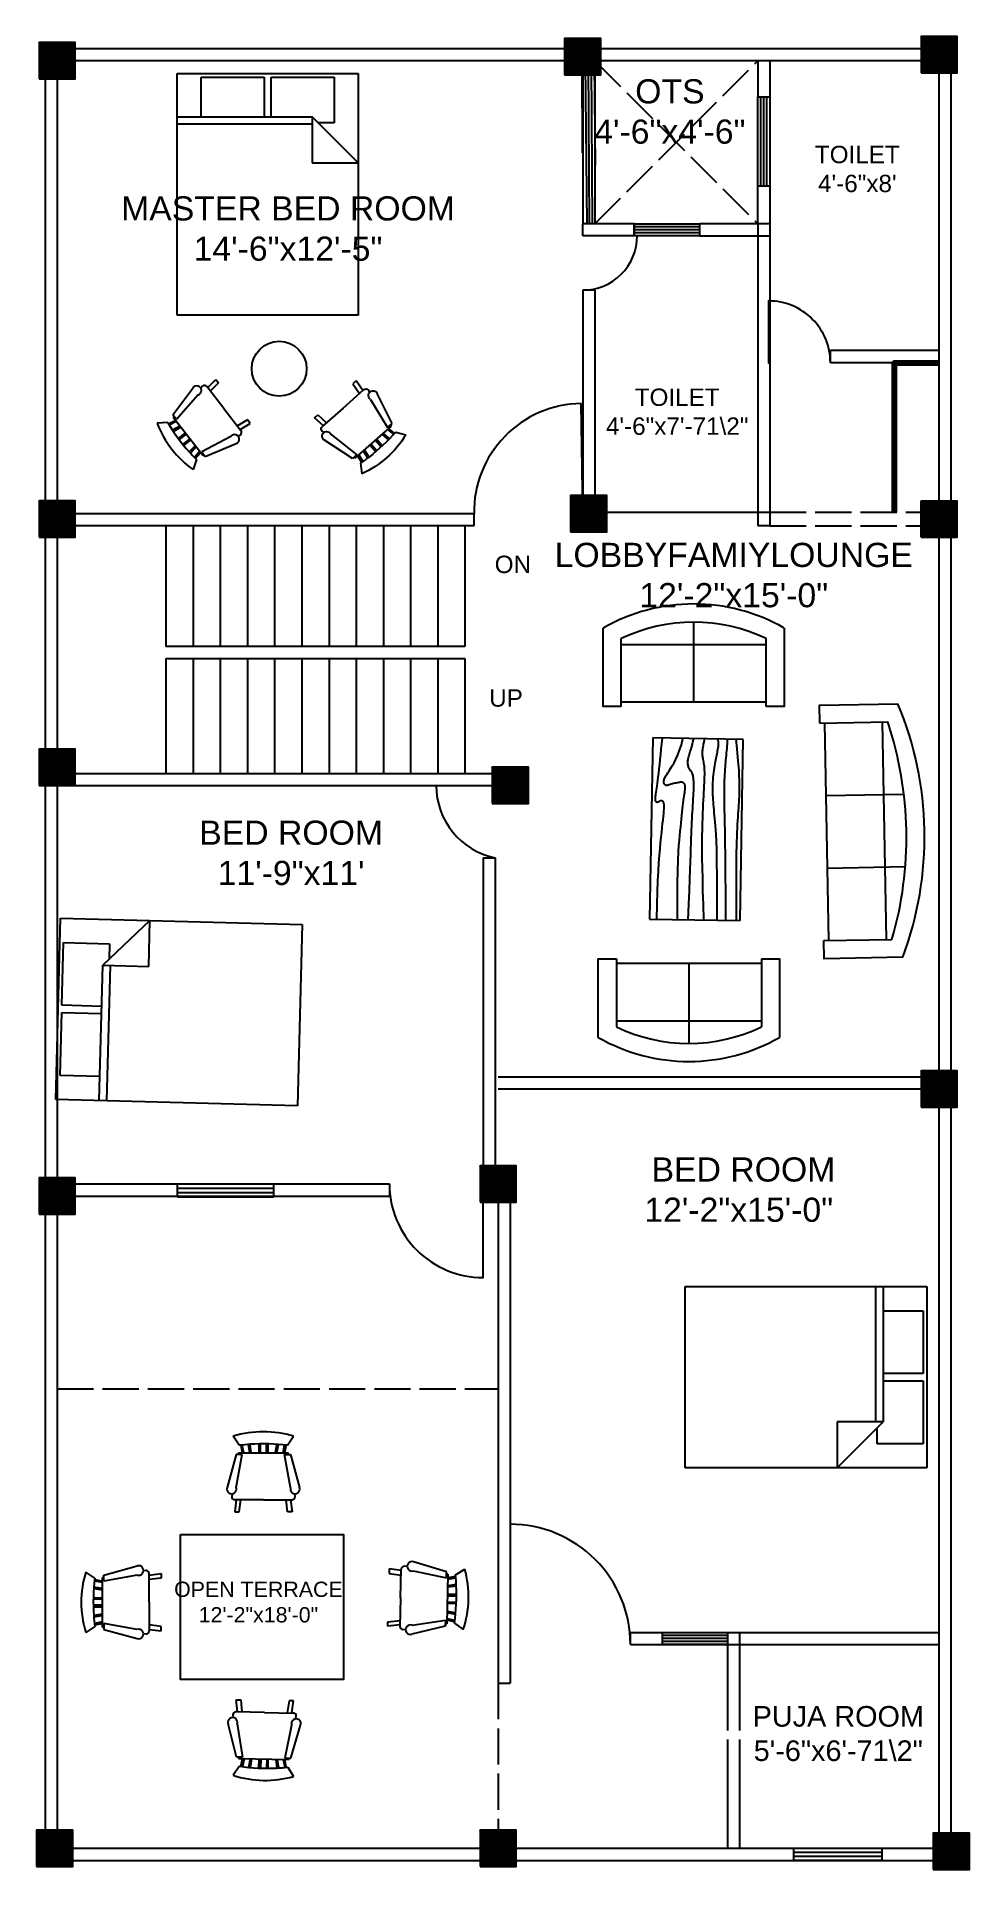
# Model space of a CAD drawing. Header units: inches. Extents: x 6 to 315, y 19 to 626.
import ezdxf

# ---------------------------------------------------------------- set-up
doc = ezdxf.new("R2010")
doc.units = ezdxf.units.IN
doc.header["$MEASUREMENT"] = 0
doc.linetypes.add('ACAD_ISO02W100', pattern=[15, 12, -3])
doc.layers.add('COLOUM', color=1, linetype='Continuous')
doc.styles.get("Standard").update_dxf_attribs({"font": 'arial.ttf'})

# ---------------------------------------------------------------- blocks, each defined once
blk = doc.blocks.new('Bed - Queen')
at = {"linetype": 'Continuous'}
for p, q in [((0, -80.00003), (0, 0)), ((0, 0), (59.99999, 0)), ((59.99999, 0), (59.99999, -80.00003)), ((7.99999, -1.2), (28.79998, -1.2)), ((7.99999, -14.4), (7.99999, -1.2)), ((28.79998, -1.2), (28.79998, -14.4)), ((31.19999, -1.2), (51.99999, -1.2)), ((31.19999, -14.4), (31.19999, -1.2)), ((51.99999, -1.2), (51.99999, -16.4)), ((0, -14.4), (44.8, -14.4)), ((44.8, -16.8), (0, -16.8)), ((59.99999, -29.6), (44.8, -14.4)), ((44.8, -14.4), (44.8, -29.6)), ((51.99999, -16.4), (46.79936, -16.4)), ((44.8, -29.6), (59.99999, -29.6)), ((59.99999, -80.00003), (0, -80.00003))]:
    blk.add_line(p, q, dxfattribs=at)
blk = doc.blocks.new('Chair - Rocking')
at = {"linetype": 'Continuous'}
for p, q in [((-8, -4.5), (-10, -1.5)), ((-7.5, -4.5), (-7, -7)), ((-6.5, -7), (-7.02225, -4.43)), ((-4.5, -7), (-4.96674, -4.19951)), ((-4, -7), (-4.40532, -4.16272)), ((-1.5, -4.05012), (-1.5, -7)), ((-1, -7), (-1, -4.05012)), ((1, -7), (1, -4.04655)), ((1.5, -4.05012), (1.5, -7)), ((4, -7), (4.40187, -4.18694)), ((4.5, -7), (4.96761, -4.19437)), ((6.5, -7), (7, -4.4057)), ((7.5, -4.5), (7, -7)), ((8, -4.5), (10, -1.5)), ((-9, -7.5), (-12, -18.49999)), ((-7, -7.5), (-9, -7.5)), ((-9, -18.49999), (-7, -7.5)), ((-8.23428, -6.99939), (-8.3093, -7.47958)), ((-8.23041, -7), (8.23915, -7)), ((7, -7.5), (9, -7.5)), ((9, -18.49999), (7, -7.5)), ((8.31071, -7.48854), (8.23449, -7.00073)), ((9, -7.5), (12, -18.49999)), ((-10.36644, -20.64523), (-10.5, -21.49999)), ((-9, -22.49999), (-9.5, -26.49999)), ((0, -22.49999), (-9.5, -22.49999)), ((-8, -26.49999), (-7.5, -22.49999)), ((0, -22.49999), (9.5, -22.49999)), ((8, -26.49999), (7.5, -22.49999)), ((9, -22.49999), (9.5, -26.49999)), ((10.5, -21.49999), (10.3575, -20.58798)), ((-9.5, -26.49999), (-8, -26.49999)), ((9.5, -26.49999), (8, -26.49999))]:
    blk.add_line(p, q, dxfattribs=at)
for centre, radius, start, end in [((0, -34.08333), 34.08333, 72.93847, 107.0615), ((0, -68.25004), 64.25, 93.92211, 97.15267), ((0, -68.25004), 64.25, 82.84733, 93.92211), ((-10.5, -18.99999), 1.58114, 161.5651, 18.43495), ((-9.5, -21.49999), 1, 180, 270), ((10.5, -18.99999), 1.58114, 161.5651, 18.43495), ((9.5, -21.49999), 1, 270, 0)]:
    blk.add_arc(centre, radius, start, end, dxfattribs=at)
blk = doc.blocks.new('Sofa - Roundback 7 ft.')
at = {"linetype": 'Continuous'}
for p, q in [((-36.000027, -34), (-36.000027, -11.4696)), ((-12.00002, -32.4421), (-12.00003, -6.5971)), ((11.99997, -32.4421), (11.99998, -6.5971)), ((35.99998, -34), (35.99998, -11.4696)), ((-35.999844, -13.3819), (35.9998, -13.3819)), ((-36.000027, -32.4421), (35.99998, -32.4421))]:
    blk.add_line(p, q, dxfattribs=at)
for points in [[(-36.000027, -34), (-42.000027, -34), (-42.000027, -8)], [(41.99998, -8), (41.99998, -34), (35.99998, -34)]]:
    blk.add_lwpolyline(points, dxfattribs=at)
for centre, radius, start, end in [((0, -114.25), 114.25, 68.43141, 111.5686), ((-0.00001, -127.1968), 121.1968, 72.72033, 107.2797)]:
    blk.add_arc(centre, radius, start, end, dxfattribs=at)
blk = doc.blocks.new('Sofa - Roundback Loveseat 5 ft.')
at = {"linetype": 'Continuous'}
for p, q in [((0, -32.44198), (0, -5.99998)), ((-24, -33.99998), (-24, -11.46958)), ((24.00004, -33.99998), (24.00004, -11.46958)), ((-23.9998, -13.38178), (23.99986, -13.38178)), ((-24, -32.44198), (24.00004, -32.44198))]:
    blk.add_line(p, q, dxfattribs=at)
for points in [[(-24, -33.99998), (-30, -33.99998), (-30, -7.99998)], [(30.00004, -7.99998), (30.00004, -33.99998), (24.00004, -33.99998)]]:
    blk.add_lwpolyline(points, dxfattribs=at)
for centre, radius, start, end in [((0, -60.24998), 60.24998, 60.13715, 119.8628), ((0, -61.38438), 55.38444, 64.32083, 115.6792)]:
    blk.add_arc(centre, radius, start, end, dxfattribs=at)
blk = doc.blocks.new('Table - Rectangular Woodgrain 60 x 30 in.')
at = {"linetype": 'Continuous'}
for p, q in [((0, 0), (0, -30)), ((60, 0), (0, 0)), ((60, -30), (60, 0)), ((0, -30), (60, -30))]:
    blk.add_line(p, q, dxfattribs=at)
for points in [[(0, -2.4), (4.8155, -2.418), (9.0302, -2.4688), (12.709, -2.5477), (15.9167, -2.65), (18.7181, -2.7711), (21.1781, -2.9063), (23.3616, -3.0508), (25.3333, -3.2), (27.1477, -3.3495), (28.8172, -3.4958), (30.3437, -3.636), (31.7291, -3.7667), (32.9756, -3.8849), (34.0849, -3.9875), (35.059, -4.0714), (35.9, -4.1334), (36.6114, -4.1711), (37.2041, -4.1854), (37.6906, -4.1779), (38.0833, -4.15), (38.3948, -4.1034), (38.6375, -4.0396), (38.8239, -3.9602), (38.9666, -3.8667), (39.0764, -3.7608), (39.1573, -3.6448), (39.2116, -3.521), (39.2416, -3.3917), (39.2498, -3.2593), (39.2385, -3.1261), (39.21, -2.9944), (39.1666, -2.8667), (39.111, -2.7447), (39.0468, -2.6281), (38.978, -2.5163), (38.9083, -2.4083), (38.8418, -2.3035), (38.7823, -2.201), (38.7337, -2.1001), (38.7, -2), (38.6844, -1.9003), (38.6875, -1.8021), (38.7094, -1.707), (38.75, -1.6167), (38.8094, -1.5326), (38.8875, -1.4563), (38.9844, -1.3893), (39.1, -1.3333), (39.2351, -1.2896), (39.3937, -1.2583), (39.5804, -1.2396), (39.8, -1.2333), (40.057, -1.2396), (40.3562, -1.2583), (40.7023, -1.2896), (41.1, -1.3333), (41.5547, -1.3895), (42.0755, -1.4573), (42.6721, -1.5361), (43.3542, -1.625), (44.1316, -1.7233), (45.014, -1.8302), (46.0114, -1.9449), (47.1333, -2.0667), (48.3862, -2.1947), (49.7625, -2.3281), (51.2513, -2.4663), (52.8416, -2.6083), (54.5226, -2.7535), (56.2833, -2.9011), (58.1127, -3.0501), (60, -3.2)], [(0, -9.2), (6.5759, -9.0858), (11.9385, -9.0365), (16.2527, -9.0418), (19.6833, -9.0917), (22.3952, -9.1759), (24.5531, -9.2844), (26.322, -9.4069), (27.8666, -9.5333), (29.3241, -9.6553), (30.7203, -9.7719), (32.0532, -9.8837), (33.3208, -9.9917), (34.5213, -10.0965), (35.6526, -10.199), (36.7128, -10.2999), (37.7, -10.4), (38.6129, -10.4996), (39.4531, -10.5969), (40.223, -10.6895), (40.925, -10.775), (41.5613, -10.8512), (42.1344, -10.9156), (42.6465, -10.966), (43.1, -11), (43.4976, -11.0158), (43.8437, -11.0136), (44.143, -10.9942), (44.4, -10.9583), (44.6195, -10.9069), (44.8062, -10.8406), (44.9648, -10.7603), (45.1, -10.6667), (45.2155, -10.5598), (45.3114, -10.4365), (45.3871, -10.2929), (45.4416, -10.125), (45.4743, -9.929), (45.4844, -9.7011), (45.4709, -9.4371), (45.4333, -9.1333), (45.3716, -8.7883), (45.2896, -8.4104), (45.1919, -8.0107), (45.0833, -7.6), (44.9685, -7.1893), (44.8521, -6.7896), (44.7388, -6.4117), (44.6333, -6.0667), (44.54, -5.7628), (44.4614, -5.4979), (44.4001, -5.2675), (44.3583, -5.0667), (44.3384, -4.8909), (44.3427, -4.7354), (44.3736, -4.5956), (44.4333, -4.4667), (44.5236, -4.3453), (44.6427, -4.2333), (44.7884, -4.1339), (44.9583, -4.05), (45.1501, -3.9849), (45.3614, -3.9417), (45.59, -3.9234), (45.8333, -3.9333), (46.0915, -3.9749), (46.3734, -4.0531), (46.6906, -4.1736), (47.0542, -4.3417), (47.4756, -4.5629), (47.9661, -4.8427), (48.5372, -5.1866), (49.2, -5.6), (49.9676, -6.0844), (50.8594, -6.625), (51.8965, -7.2031), (53.1, -7.8), (54.491, -8.3969), (56.0906, -8.975), (57.9199, -9.5156), (60, -10)], [(0, -12.8), (5.1847, -12.9322), (9.6213, -13.0323), (13.3963, -13.1059), (16.5958, -13.1583), (19.3063, -13.1952), (21.614, -13.2219), (23.6054, -13.2439), (25.3666, -13.2667), (26.9728, -13.2947), (28.4531, -13.3281), (29.8256, -13.3663), (31.1083, -13.4083), (32.3191, -13.4535), (33.476, -13.501), (34.597, -13.5501), (35.7, -13.6), (36.7984, -13.6497), (37.8875, -13.6979), (38.9578, -13.743), (40, -13.7833), (41.0047, -13.8174), (41.9625, -13.8438), (42.864, -13.8607), (43.7, -13.8667), (44.4631, -13.8604), (45.1552, -13.8417), (45.7801, -13.8104), (46.3416, -13.7667), (46.8439, -13.7104), (47.2906, -13.6417), (47.6858, -13.5604), (48.0333, -13.4667), (48.3375, -13.3608), (48.6042, -13.2448), (48.8396, -13.121), (49.05, -12.9917), (49.2417, -12.8593), (49.4208, -12.7261), (49.5937, -12.5944), (49.7667, -12.4667), (49.9452, -12.3451), (50.1323, -12.2313), (50.3303, -12.1268), (50.5416, -12.0333), (50.7686, -11.9524), (51.0135, -11.8854), (51.2788, -11.8341), (51.5666, -11.8), (51.8785, -11.7843), (52.2116, -11.7865), (52.562, -11.8059), (52.926, -11.8417), (53.2998, -11.8931), (53.6795, -11.9594), (54.0614, -12.0397), (54.4416, -12.1333), (54.8223, -12.2401), (55.2293, -12.3625), (55.6942, -12.5037), (56.2489, -12.6667), (56.9251, -12.8547), (57.7545, -13.0708), (58.7689, -13.3182), (60, -13.6)], [(0, -18), (5.124, -17.7273), (9.6609, -17.5057), (13.6705, -17.3303), (17.2125, -17.1958), (20.3467, -17.0973), (23.1328, -17.0297), (25.6307, -16.9878), (27.9, -16.9667), (29.9928, -16.9617), (31.9302, -16.9703), (33.7254, -16.9907), (35.3917, -17.0208), (36.9423, -17.0588), (38.3906, -17.1026), (39.7499, -17.1503), (41.0333, -17.2), (42.2519, -17.2496), (43.4073, -17.2969), (44.4986, -17.3395), (45.525, -17.375), (46.4858, -17.4012), (47.3802, -17.4156), (48.2074, -17.416), (48.9667, -17.4), (49.6583, -17.3662), (50.2872, -17.3167), (50.8595, -17.2547), (51.3812, -17.1833), (51.8584, -17.1057), (52.2971, -17.025), (52.7034, -16.9443), (53.0833, -16.8667), (53.443, -16.7951), (53.789, -16.7313), (54.128, -16.6768), (54.4666, -16.6334), (54.8115, -16.6024), (55.1693, -16.5854), (55.5465, -16.5841), (55.95, -16.6), (56.3828, -16.6337), (56.8346, -16.6823), (57.2915, -16.7418), (57.7396, -16.8084), (58.165, -16.878), (58.5539, -16.9469), (58.8924, -17.0111), (59.1666, -17.0667), (59.3679, -17.1107), (59.5078, -17.1438), (59.6032, -17.1675), (59.6708, -17.1833), (59.7275, -17.193), (59.7901, -17.1979), (59.8753, -17.1998), (60, -17.2)], [(0, -22.4), (8.0098, -22.2501), (14.4094, -22.1011), (19.4168, -21.9535), (23.25, -21.8083), (26.1269, -21.6663), (28.2656, -21.5281), (29.884, -21.3947), (31.2, -21.2667), (32.3967, -21.1448), (33.5172, -21.0292), (34.5697, -20.9198), (35.5625, -20.8167), (36.5037, -20.7198), (37.4015, -20.6292), (38.2642, -20.5448), (39.1, -20.4667), (39.9164, -20.3951), (40.7187, -20.3313), (41.5117, -20.2768), (42.3, -20.2333), (43.0883, -20.2024), (43.8812, -20.1854), (44.6836, -20.1841), (45.5, -20.2), (46.3328, -20.234), (47.1747, -20.2844), (48.0163, -20.3488), (48.8479, -20.425), (49.66, -20.5106), (50.4429, -20.6031), (51.1872, -20.7004), (51.8833, -20.8), (52.5246, -20.8999), (53.1166, -20.9995), (53.6681, -21.0983), (54.1875, -21.1958), (54.6834, -21.2919), (55.1646, -21.3859), (55.6394, -21.4777), (56.1167, -21.5667), (56.6028, -21.6515), (57.0961, -21.7266), (57.5929, -21.7852), (58.0896, -21.8208), (58.5823, -21.8268), (59.0674, -21.7964), (59.5412, -21.723), (60, -21.6)], [(0, -25.2), (8.6355, -25.0504), (15.7026, -24.9031), (21.4049, -24.7606), (25.9458, -24.625), (29.529, -24.4988), (32.3578, -24.3844), (34.6359, -24.284), (36.5667, -24.2), (38.3213, -24.1341), (39.9417, -24.0854), (41.437, -24.0523), (42.8167, -24.0333), (44.0901, -24.0268), (45.2667, -24.0313), (46.3557, -24.0451), (47.3667, -24.0667), (48.309, -24.0947), (49.1928, -24.1287), (50.0284, -24.168), (50.826, -24.2125), (51.5959, -24.2617), (52.3483, -24.3151), (53.0935, -24.3725), (53.8417, -24.4334), (54.6009, -24.497), (55.3699, -24.561), (56.1454, -24.6226), (56.9239, -24.6792), (57.7021, -24.7279), (58.4764, -24.7662), (59.2435, -24.7911), (60, -24.8)], [(0, -28.8), (5.6867, -28.6681), (10.45, -28.5698), (14.407, -28.5012), (17.675, -28.4584), (20.3711, -28.4374), (22.6125, -28.4344), (24.5164, -28.4455), (26.2, -28.4667), (27.762, -28.4947), (29.2276, -28.5281), (30.6033, -28.5663), (31.8958, -28.6084), (33.1118, -28.6535), (34.2578, -28.7011), (35.3405, -28.7501), (36.3666, -28.8), (37.3443, -28.8497), (38.288, -28.8974), (39.2137, -28.9412), (40.1375, -28.9792), (41.0753, -29.0093), (42.0432, -29.0297), (43.0572, -29.0384), (44.1333, -29.0333), (45.2936, -29.0114), (46.5843, -28.9641), (48.0579, -28.8816), (49.7666, -28.7542), (51.7629, -28.5721), (54.0989, -28.3255), (56.8272, -28.0048), (60, -27.6)]]:
    blk.add_lwpolyline(points, dxfattribs=at)

msp = doc.modelspace()

# ---------------------------------------------------------------- hatches: boundary and pattern name
at = {"linetype": 'ByBlock'}
h = msp.add_hatch(dxfattribs=at)
h.set_pattern_fill('ANSI31', color=6)
h.set_pattern_definition([(45, (180.95999, 613.79179), (-0.08838835, 0.08838835), [])])
h.paths.add_polyline_path([(192.96, 613.79), (192.96, 625.79), (180.96, 625.79), (180.96, 613.79)])
h = msp.add_hatch(dxfattribs=at)
h.set_pattern_fill('ANSI31', color=6)
h.set_pattern_definition([(45, (298.95999, 614.38521), (-0.08838835, 0.08838835), [])])
h.paths.add_polyline_path([(310.96, 626.39), (298.96, 626.39), (298.96, 614.39), (310.96, 614.39)])
h = msp.add_hatch(dxfattribs=at)
h.set_pattern_fill('ANSI31', color=6)
h.set_pattern_definition([(45, (6.95999, 612.39689), (-0.08838835, 0.08838835), [])])
h.paths.add_polyline_path([(18.96, 612.4), (18.96, 624.4), (6.96, 624.4), (6.96, 612.4)])
h = msp.add_hatch(dxfattribs=at)
h.set_pattern_fill('ANSI31', color=6)
h.set_pattern_definition([(45, (182.95999, 462.39689), (-0.08838835, 0.08838835), [])])
h.paths.add_polyline_path([(194.96, 474.4), (182.96, 474.4), (182.96, 462.4), (194.96, 462.4)])
h = msp.add_hatch(dxfattribs=at)
h.set_pattern_fill('ANSI31', color=6)
h.set_pattern_definition([(45, (6.95999, 460.60873), (-0.08838835, 0.08838835), [])])
h.paths.add_polyline_path([(18.96, 472.61), (6.96, 472.61), (6.96, 460.61), (18.96, 460.61)])
h = msp.add_hatch(dxfattribs=at)
h.set_pattern_fill('ANGLE', color=6)
h.set_pattern_definition([(0, (298.96, 460.58393), (0, 0.275), [0.2, -0.075]), (90, (298.96, 460.58393), (-0.275, 2e-17), [0.2, -0.075])])
h.paths.add_polyline_path([(310.96, 472.58), (298.96, 472.58), (298.96, 460.58), (310.96, 460.58)])
h = msp.add_hatch(dxfattribs=at)
h.set_pattern_fill('ANSI31', color=6)
h.set_pattern_definition([(45, (-42.5371, -306.72507), (-0.088388348, 0.088388348), [])])
h.paths.add_polyline_path([(18.96, 378.4), (18.96, 390.4), (6.96, 390.4), (6.96, 378.4)])
h = msp.add_hatch(dxfattribs=at)
h.set_pattern_fill('ANSI31', color=6)
h.set_pattern_definition([(45, (-237.07936, -184.32311), (-0.088388348, 0.088388348), [])])
h.paths.add_polyline_path([(168.96, 384.4), (156.96, 384.4), (156.96, 372.4), (168.96, 372.4)])
h = msp.add_hatch(dxfattribs=at)
h.set_pattern_fill('ANSI31', color=6)
h.set_pattern_definition([(45, (-95.07936, -284.82311), (-0.088388348, 0.088388348), [])])
h.paths.add_polyline_path([(310.96, 283.9), (298.96, 283.9), (298.96, 271.9), (310.96, 271.9)])
h = msp.add_hatch(dxfattribs=at)
h.set_pattern_fill('ANSI31', color=6)
h.set_pattern_definition([(45, (103.4629, -444.72507), (-0.088388348, 0.088388348), [])])
h.paths.add_polyline_path([(164.96, 240.4), (164.96, 252.4), (152.96, 252.4), (152.96, 240.4)])
h = msp.add_hatch(dxfattribs=at)
h.set_pattern_fill('ANSI31', color=6)
h.set_pattern_definition([(45, (-42.5371, -448.72507), (-0.088388348, 0.088388348), [])])
h.paths.add_polyline_path([(18.96, 236.4), (18.96, 248.4), (6.96, 248.4), (6.96, 236.4)])
h = msp.add_hatch(dxfattribs=at)
h.set_pattern_fill('ANSI31', color=6)
h.set_pattern_definition([(45, (-43.33671, -664.72507), (-0.088388348, 0.088388348), [])])
h.paths.add_polyline_path([(18.16, 20.4), (18.16, 32.4), (6.16, 32.4), (6.16, 20.4)])
h = msp.add_hatch(dxfattribs=at)
h.set_pattern_fill('ANSI31', color=6)
h.set_pattern_definition([(45, (103.4629, -664.72507), (-0.088388348, 0.088388348), [])])
h.paths.add_polyline_path([(164.96, 20.4), (164.96, 32.4), (152.96, 32.4), (152.96, 20.4)])
h = msp.add_hatch(dxfattribs=at)
h.set_pattern_fill('ANSI31', color=6)
h.set_pattern_definition([(45, (253.4629, -665.70033), (-0.088388348, 0.088388348), [])])
h.paths.add_polyline_path([(314.96, 19.42), (314.96, 31.42), (302.96, 31.42), (302.96, 19.42)])

# ---------------------------------------------------------------- linework, layer by layer
for p, q in [((304.96, 618.4), (12.96, 618.4)), ((12.96, 618.4), (12.96, 26.4)), ((244.96, 618.4), (244.96, 606.4)), ((248.96, 618.4), (248.96, 606.4)), ((304.96, 586.85), (304.96, 618.4)), ((304.96, 26.4), (304.96, 586.85)), ((244.96, 564.4), (244.96, 576.96)), ((244.96, 576.96), (248.96, 576.96)), ((248.96, 576.96), (248.96, 464.4)), ((203.96, 564.4), (186.96, 564.4)), ((203.96, 560.4), (186.96, 560.4)), ((203.96, 564.4), (203.96, 560.4)), ((248.96, 564.4), (225.7, 564.4, 39.58)), ((225.7, 560.4), (248.96, 560.4)), ((244.96, 564.4), (244.96, 464.4)), ((186.96, 542.4), (186.96, 464.4)), ((190.96, 542.4), (186.96, 542.4)), ((190.96, 542.4), (190.96, 464.4)), ((304.96, 522.4), (268.96, 522.4)), ((304.96, 518.4), (268.96, 518.4)), ((150.96, 468.4), (12.96, 468.4)), ((150.96, 468.4), (12.96, 468.4)), ((186.96, 468.9), (248.96, 468.9)), ((190.96, 468.4), (186.96, 468.4)), ((190.96, 468.4), (186.96, 468.4)), ((150.96, 464.4), (12.96, 464.4)), ((48.96, 464.4), (48.96, 424.4)), ((57.96, 464.4), (57.96, 424.4)), ((66.96, 464.4), (66.96, 424.4)), ((75.96, 464.4), (75.96, 424.4)), ((84.96, 464.4), (84.96, 424.4)), ((93.96, 464.4), (93.96, 424.4)), ((93.96, 464.4), (93.96, 424.4)), ((102.96, 464.4), (102.96, 424.4)), ((111.96, 464.4), (111.96, 424.4)), ((120.96, 464.4), (120.96, 424.4)), ((129.96, 464.4), (129.96, 424.4)), ((138.96, 464.4), (138.96, 424.4)), ((147.96, 464.4), (147.96, 424.4)), ((190.96, 464.4), (186.96, 464.4)), ((248.96, 464.4), (244.96, 464.4)), ((147.96, 424.4), (48.96, 424.4)), ((48.96, 420.4), (147.96, 420.4)), ((48.96, 420.4), (48.96, 382.4)), ((57.96, 420.4), (57.96, 382.4)), ((66.96, 420.4), (66.96, 382.4)), ((75.96, 420.4), (75.96, 382.4)), ((84.96, 420.4), (84.96, 382.4)), ((93.96, 420.4), (93.96, 382.4)), ((93.96, 420.4), (93.96, 382.4)), ((102.96, 420.4), (102.96, 382.4)), ((111.96, 420.4), (111.96, 382.4)), ((120.96, 420.4), (120.96, 382.4)), ((129.96, 420.4), (129.96, 382.4)), ((138.96, 420.4), (138.96, 382.4)), ((147.96, 420.4), (147.96, 382.4)), ((12.96, 382.4), (162.96, 382.4)), ((162.96, 382.4), (162.96, 378.4)), ((12.96, 378.4), (162.96, 378.4)), ((153.96, 354.4), (153.96, 246.4)), ((157.96, 354.4), (157.96, 246.4)), ((158.96, 281.9), (304.96, 281.9)), ((158.96, 277.9), (304.96, 277.9)), ((12.96, 246.4), (122.96, 246.4)), ((122.96, 246.4), (122.96, 242.4)), ((153.96, 246.4), (162.96, 246.4)), ((158.96, 246.4), (158.96, 81.11)), ((162.96, 246.4), (162.96, 81.11)), ((12.96, 242.4), (122.96, 242.4)), ((202.76, 97.9), (304.96, 97.9)), ((234.96, 69.9), (234.96, 97.9)), ((238.96, 69.9), (238.96, 97.9)), ((202.76, 93.9), (304.96, 93.9)), ((234.96, 26.4), (234.96, 50.4)), ((238.96, 26.4), (238.96, 50.4)), ((12.96, 26.4), (304.96, 26.4))]:
    msp.add_line(p, q)
at = {"color": 5, "linetype": 'ByBlock'}
for p, q in [((186.88, 587.96, -39.58), (186.79, 617.38, -39.58)), ((186.96, 618.4), (190.96, 618.4)), ((187.79, 617.39, -39.58), (188.32, 564.4, -79.16)), ((188.79, 617.4, -39.58), (189.13, 564.4, -39.58)), ((189.79, 617.41, -39.58), (190.13, 564.4, -39.58)), ((190.79, 617.42, -39.58), (191.13, 583.66, -39.58)), ((244.96, 576.96, -39.58), (244.96, 606.4, -39.58)), ((245.96, 576.96, -39.58), (245.96, 606.4, -39.58)), ((246.96, 576.96, -39.58), (246.96, 606.4, -39.58)), ((247.96, 576.96, -39.58), (247.96, 606.4, -39.58)), ((248.96, 606.4, -39.58), (248.96, 576.96, -39.58)), ((244.96, 576.96, -39.58), (248.96, 576.96)), ((203.96, 564.4, -39.58), (225.7, 564.4, -39.58)), ((225.7, 563.4, -39.58), (203.96, 563.4, -39.58)), ((225.7, 562.4, -39.58), (203.96, 562.4, -39.58)), ((225.7, 561.4, -39.58), (203.96, 561.4, -39.58)), ((225.7, 560.4, -39.58), (203.96, 560.4, -39.58)), ((52.84, 246.4, -57.74), (84.55, 246.4, -57.74)), ((52.84, 242.02), (52.84, 246.4)), ((84.55, 244.94, -57.74), (52.84, 244.94, -57.74)), ((84.55, 243.48, -57.74), (52.84, 243.48, -57.74)), ((84.55, 246.4), (84.55, 242.02)), ((84.55, 242.02, -57.74), (52.84, 242.02, -57.74)), ((213.22, 97.9, -39.58), (234.96, 97.9, -39.58)), ((213.22, 97.9), (213.22, 93.9)), ((234.96, 96.9, -39.58), (213.22, 96.9, -39.58)), ((234.96, 95.9, -39.58), (213.22, 95.9, -39.58)), ((234.96, 94.9, -39.58), (213.22, 94.9, -39.58)), ((234.96, 93.9, -39.58), (213.22, 93.9, -39.58)), ((256.75, 26.4, -53.2), (285.97, 26.4, -53.2)), ((256.75, 26.4), (256.75, 22.36)), ((285.97, 25.05, -53.2), (256.75, 25.05, -53.2)), ((285.97, 26.4), (285.97, 22.36)), ((285.97, 23.71, -53.2), (256.75, 23.71, -53.2)), ((285.97, 22.36, -53.2), (256.75, 22.36, -53.2))]:
    msp.add_line(p, q, dxfattribs=at)
at = {"color": 5}
for p, q in [((186.96, 618.4), (186.96, 564.4)), ((190.96, 618.4), (190.96, 564.4)), ((244.96, 606.4), (248.96, 606.4))]:
    msp.add_line(p, q, dxfattribs=at)
at = {"linetype": 'ByBlock'}
for p, q in [((190.96, 564.4), (186.96, 564.4)), ((186.96, 560.4), (186.96, 564.4, 39.58)), ((186.96, 468.9, -21.94), (186.46, 504.9, -21.94)), ((150.96, 464.4), (150.96, 468.4)), ((153.96, 354.4), (157.96, 354.4)), ((202.76, 93.9), (202.76, 97.9)), ((158.96, 81.11), (162.96, 81.11))]:
    msp.add_line(p, q, dxfattribs=at)
at = {"color": 40, "linetype": 'ByBlock', "true_color": 0xf8d731}
for p, q in [((203.96, 560.4), (203.96, 564.4)), ((225.7, 560.4, 39.58), (225.7, 564.4, 39.58))]:
    msp.add_line(p, q, dxfattribs=at)
at = {"linetype": 'ACAD_ISO02W100'}
for p, q in [((268.96, 518.4), (268.96, 522.4)), ((248.96, 468.9), (304.96, 468.9)), ((248.96, 464.4), (304.96, 464.4)), ((12.96, 178.54), (158.96, 178.54)), ((158.96, 81.11), (158.96, 26.4)), ((234.96, 50.4), (234.96, 69.9)), ((238.96, 50.4), (238.96, 69.9))]:
    msp.add_line(p, q, dxfattribs=at)
msp.add_lwpolyline([(308.96, 553.08), (308.96, 622.4), (8.96, 622.4), (8.96, 22.4), (308.96, 22.4), (308.96, 553.08)])
at = {"color": 1, "linetype": 'ACAD_ISO02W100', "elevation": 39.58}
for points in [[(190.96, 618.4), (244.96, 564.4)], [(190.96, 564.4), (244.96, 618.4)]]:
    msp.add_lwpolyline(points, dxfattribs=at)
at = {"color": 4, "linetype": 'ByBlock'}
for points in [[(186.96, 542.4, 0.414214), (204.96, 560.4), (186.96, 560.4)], [(268.96, 518.4, 0.414214), (248.51, 538.85), (248.51, 518.4), (248.96, 518.4)], [(138.44, 378.4, 0.355257), (157.96, 354.4)], [(122.96, 246.4, 0.414214), (153.96, 215.4), (153.96, 246.4)], [(202.76, 93.9, 0.414214), (162.96, 133.7), (162.96, 93.9)]]:
    msp.add_lwpolyline(points, format="xyb", dxfattribs=at)
at = {"color": 4, "linetype": 'ByBlock', "lineweight": 120}
msp.add_lwpolyline([(290.23, 468.9), (290.23, 518.4), (304.96, 518.4)], dxfattribs=at)
at = {"color": 4, "linetype": 'ByBlock', "elevation": -21.94}
msp.add_lwpolyline([(186.46, 504.9, 0.414214), (150.96, 468.4)], format="xyb", dxfattribs=at)
at = {"linetype": 'ByBlock'}
msp.add_lwpolyline([(53.79, 130.36), (107.75, 130.36), (107.75, 82.34), (53.79, 82.34)], close=True, dxfattribs=at)
msp.add_circle((86.46, 516.4), 9.09, dxfattribs=at)
at = {"layer": 'COLOUM', "color": 6, "linetype": 'ByBlock'}
msp.add_lwpolyline([(180.96, 613.79), (192.96, 613.79), (192.96, 625.79), (180.96, 625.79)], close=True, dxfattribs=at)
at = {"layer": 'COLOUM', "linetype": 'ByBlock'}
for points in [[(298.96, 614.39), (310.96, 614.39), (310.96, 626.39), (298.96, 626.39)], [(6.96, 612.4), (18.96, 612.4), (18.96, 624.4), (6.96, 624.4)], [(182.96, 462.4), (194.96, 462.4), (194.96, 474.4), (182.96, 474.4)], [(6.96, 460.61), (18.96, 460.61), (18.96, 472.61), (6.96, 472.61)], [(298.96, 460.58), (310.96, 460.58), (310.96, 472.58), (298.96, 472.58)], [(6.96, 378.4), (18.96, 378.4), (18.96, 390.4), (6.96, 390.4)], [(298.96, 271.9), (310.96, 271.9), (310.96, 283.9), (298.96, 283.9)], [(152.96, 240.4), (164.96, 240.4), (164.96, 252.4), (152.96, 252.4)], [(6.96, 236.4), (18.96, 236.4), (18.96, 248.4), (6.96, 248.4)], [(6.16, 20.4), (18.16, 20.4), (18.16, 32.4), (6.16, 32.4)], [(152.96, 20.4), (164.96, 20.4), (164.96, 32.4), (152.96, 32.4)], [(302.96, 19.42), (314.96, 19.42), (314.96, 31.42), (302.96, 31.42)]]:
    msp.add_lwpolyline(points, close=True, dxfattribs=at)
at = {"layer": 'COLOUM', "linetype": 'ByBlock', "elevation": 47.45}
msp.add_lwpolyline([(156.96, 372.4), (168.96, 372.4), (168.96, 384.4), (156.96, 384.4)], close=True, dxfattribs=at)

# ---------------------------------------------------------------- block references
at = {"linetype": 'ByBlock'}
for name, p in [('Bed - Queen', (52.63, 614.2)), ('Sofa - Roundback Loveseat 5 ft.', (223.7, 438.5)), ('Chair - Rocking', (81.23, 164.35))]:
    msp.add_blockref(name, p, dxfattribs=at)
for p, xscale, yscale, zscale, rotation in [((50.87, 489.76), 0.972329502448588, 0.972329502448588, 0.972329502448588, 127.9320069821817), ((122.1, 486.98), -0.972329502448588, 0.9723295024485878, 0.9723295024485878, 221.4932933961072)]:
    msp.add_blockref('Chair - Rocking', p, dxfattribs=dict(at, xscale=xscale, yscale=yscale, zscale=zscale, rotation=rotation))
for name, p, rotation in [('Sofa - Roundback 7 ft.', (300.12, 363.64), 271.1060097683775), ('Table - Rectangular Woodgrain 60 x 30 in.', (209.11, 334.15), 89.02666051159254), ('Bed - Queen', (12.51, 274.42), 88.50966091502517), ('Sofa - Roundback Loveseat 5 ft.', (222.1, 286.97), 180), ('Bed - Queen', (300.84, 212.4), 270), ('Chair - Rocking', (149.15, 108.81), 268.6283500843421), ('Chair - Rocking', (20.91, 107.89), 90), ('Chair - Rocking', (81.19, 48.89), 178.8750126215375)]:
    msp.add_blockref(name, p, dxfattribs=dict(at, rotation=rotation))

# ---------------------------------------------------------------- texts
at = {"color": 3, "linetype": 'ByBlock', "attachment_point": 1}
for s, width, gutter_width, heights, insert, char_height in [('\\pxqc;OTS\\P4\'-6"x4\'-6"', 112.9688, 1, [35.11], (159.33, 612.27, -154.14), 8), ('\\pxqc;TOILET\\P4\'-6"x8\'', 81.1978, 0.719, [25.24], (237.27, 590.23), 5.7501), ('\\pxqc;MASTER BED ROOM\\P14\'-6"x12\'-5"', 112.9688, 1, [35.11], (32.9, 573.5), 8), ('\\pxqc;TOILET\\P4\'-6"x7\'-71\\\\2"', 81.1978, 0.719, [25.24], (177.63, 509.85), 5.7501), ('\\pxqc;LOBBYFAMIYLOUNGE\\P12\'-2"x15\'-0"', 112.9688, 1, [35.11], (180.48, 458.75), 8), ('\\pxqc;ON', 81.1978, 0.719, [25.24], (123.23, 454.49), 5.75), ('\\pxqc;UP', 81.1978, 0.719, [25.24], (120.96, 410.23), 5.75), ('\\pxqc;BED ROOM\\P11\'-9"x11\'', 112.9688, 1, [35.11], (33.92, 366.75), 8), ('\\pxqc; BED ROOM\\P12\'-2"x15\'-0"', 112.9688, 1, [35.11], (182.13, 255.21), 8), ('\\pxqc;OPEN TERRACE\\P12\'-2"x18\'-0"', 71.5211, 0.633, [22.23], (43.82, 114.7), 5.0648), ('\\pxqc;PUJA ROOM\\P5\'-6"x6\'-71\\\\2"', 93.3712, 0.854, [29.97], (224.89, 73.51), 6.8281)]:
    msp.add_mtext_dynamic_manual_height_columns(s, width=width, gutter_width=gutter_width, heights=heights, dxfattribs=dict(at, insert=insert, char_height=char_height))

doc.saveas('drawing.dxf')
